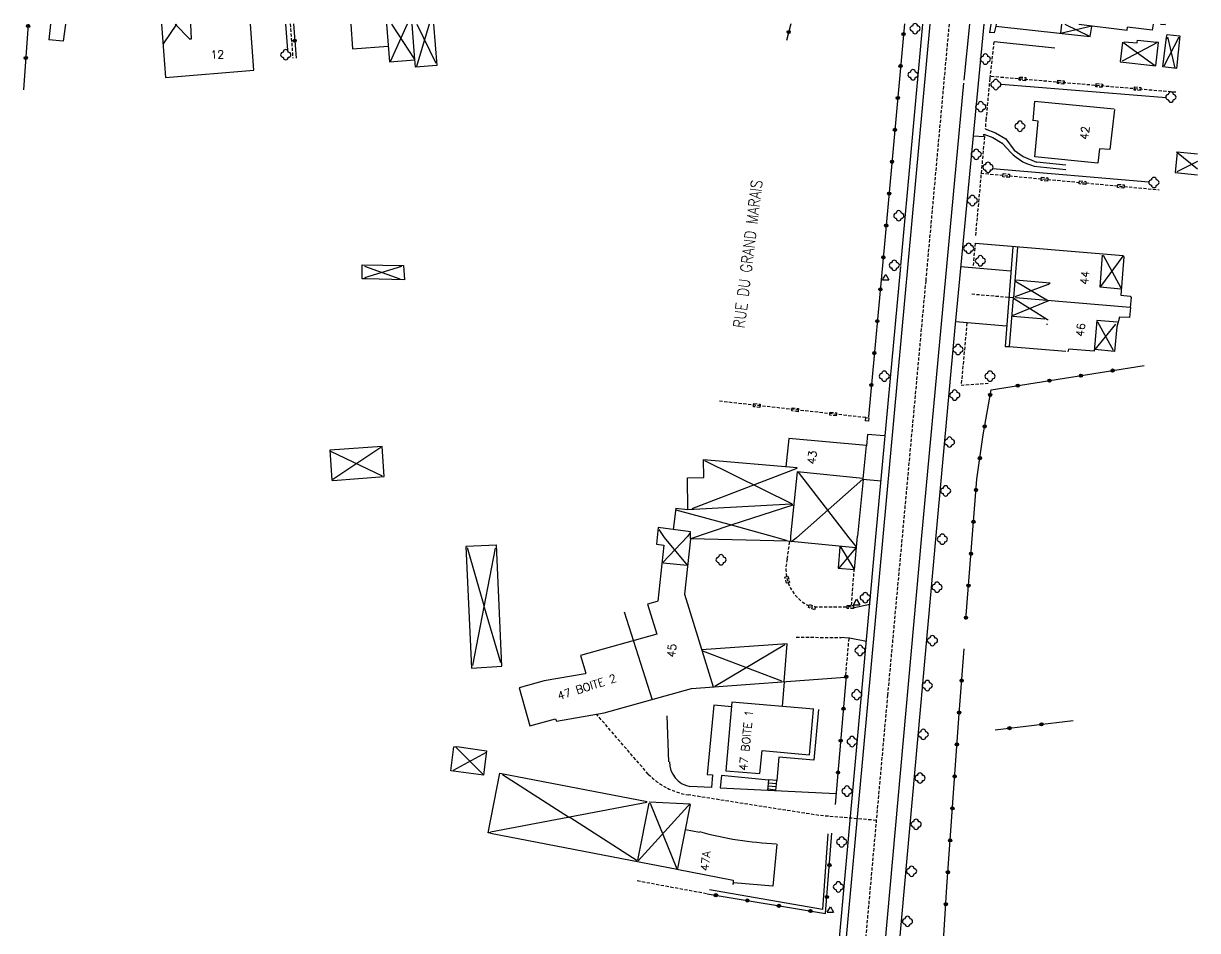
# Model space of a CAD drawing. Header units: millimetres. Extents: x 115017 to 116000, y 128154 to 129000.
# Drawn here: x 115816.7 to 116000, y 128858.5 to 129000.1 of the extents above; entities that cross this region are included whole.
import ezdxf
from ezdxf.enums import TextEntityAlignment as Align

# ---------------------------------------------------------------- set-up
doc = ezdxf.new("R2010")
doc.units = ezdxf.units.MM
doc.linetypes.add('DASHED', pattern=[0.75, 0.5, -0.25])
for name, color, linetype in [('W0001', 6, 'DASHED'), ('W0008', 7, 'CONTINUOUS'), ('W0100', 7, 'CONTINUOUS'), ('W0112', 1, 'DASHED'), ('W0300', 7, 'CONTINUOUS'), ('W0310', 3, 'CONTINUOUS'), ('W0322', 7, 'CONTINUOUS'), ('W0471', 7, 'CONTINUOUS'), ('W0989', 7, 'CONTINUOUS'), ('W0991', 7, 'CONTINUOUS')]:
    doc.layers.add(name, color=color, linetype=linetype)
doc.styles.get("Standard").update_dxf_attribs({"font": 'romans.shx', "width": 0.85})

msp = doc.modelspace()

# ---------------------------------------------------------------- linework, layer by layer
at = {"layer": 'W0001'}
msp.add_lwpolyline([(115961.2, 129000), (115957.55, 128959.91), (115951.59, 128895.23), (115946.11, 128834.57), (115940.73, 128775.83), (115938.14, 128750)], dxfattribs=at)
msp.add_lwpolyline([(115949.82, 128875.68), (115940.88, 128876.44), (115920.46, 128879.66, -0.161619), (115914.23, 128882.88), (115906.17, 128892.22)], format="xyb", dxfattribs=at)
at = {"layer": 'W0008'}
for points in [[(115958.22, 129000), (115950.83, 128919.93)], [(115957.07, 129000), (115953.59, 128962.29)], [(115966.61, 129000), (115962.05, 128952.04), (115959.14, 128920.13)], [(115964.37, 129000), (115963.53, 128991.25)], [(115963.46, 128990.74), (115956.9, 128920.09)], [(115953.63, 128962.16), (115949.72, 128919.94)], [(115956.9, 128920.09), (115947.84, 128819.34)], [(115959.14, 128920.13), (115959.14, 128920.13), (115950.06, 128819.39)], [(115949.72, 128919.94), (115940.62, 128819.37)], [(115950.83, 128919.93), (115941.62, 128819.4)], [(115917.44, 128884.84), (115917.2, 128891.98)], [(115924.09, 128880.81), (115920.69, 128880.96)], [(115925.46, 128880.74), (115943.49, 128879.86)]]:
    msp.add_lwpolyline(points, dxfattribs=at)
msp.add_arc((115921.47, 128884.84), 3.95, 179.9957, 259.0523, dxfattribs=at)
at = {"layer": 'W0100'}
for points in [[(115820.89, 129000), (115820.6, 128997.53)], [(115823.19, 129000), (115822.85, 128997.33), (115820.61, 128997.54)], [(115838.21, 129000), (115838.84, 128991.65), (115852.65, 128992.77), (115852.12, 129000)], [(115840.57, 129000), (115838.48, 128996.93)], [(115840.36, 129000), (115842.62, 128997.65)], [(115842.71, 129000), (115842.82, 128997.62), (115842.55, 128997.66)], [(115867.78, 129000), (115868.05, 128996.13), (115873.6, 128996.54)], [(115873.32, 129000), (115873.79, 128994.08), (115877.78, 128994.43), (115877.37, 129000)], [(115876.58, 129000), (115873.91, 128994.1)], [(115874.11, 129000), (115877.66, 128994.55)], [(115880.69, 129000), (115881.2, 128993.54), (115877.88, 128993.27), (115877.78, 128994.51)], [(115879.99, 129000), (115878.05, 128993.37)], [(115878.06, 129000), (115881.04, 128993.88)], [(115968.55, 129000), (115968.51, 128999.69)], [(115968.51, 128999.69), (115978.92, 128998.5)], [(115983.51, 128999.65), (115978.62, 128998.53)], [(115978.66, 128998.57), (115978.82, 129000)], [(115978.88, 128998.5), (115983.24, 128998.06), (115983.47, 128999.6)], [(115979.28, 129000), (115983.24, 128998.05)], [(115981.46, 129000), (115989, 128999.04), (115989.08, 128999.5)], [(115993.05, 129000), (115992.91, 128999.06), (115989.05, 128999.49)], [(115994.21, 129000), (115994.97, 128999.91), (115994.98, 129000)], [(115988.28, 128997.17), (115987.92, 128994.12), (115993.48, 128993.46), (115993.89, 128997.14), (115993.58, 128997.17)], [(115993.65, 128997.04), (115988.22, 128994.19)], [(115988.35, 128997.16), (115993.27, 128993.57)], [(115988.55, 128997.23), (115990.57, 128997.05), (115990.63, 128997.5), (115993.65, 128997.16)], [(115997.09, 128997.95), (115994.74, 128993.41)], [(115995.11, 128997.71), (115995.38, 128997.77), (115996.48, 128993.12)], [(115995.18, 128997.96), (115995.4, 128997.83)], [(115986.99, 128986.69), (115974.56, 128987.91), (115974.26, 128984.9)], [(115987.04, 128986.67), (115986.31, 128980.43), (115984.69, 128980.54), (115984.43, 128978.28), (115974.6, 128979.29), (115975.14, 128984.84), (115974.28, 128984.93)], [(116000, 128979.66), (115996.83, 128979.99), (115996.52, 128976.84), (116000, 128976.47)], [(115996.7, 128980.03), (116000, 128977.38)], [(116000, 128978.54), (115996.79, 128976.91)], [(115965.33, 128965.8), (115988.41, 128963.84), (115988.51, 128963.63), (115988.05, 128957.66), (115989.5, 128957.53), (115989.63, 128957.29), (115989.5, 128955.74), (115971.58, 128957.26)], [(115971.89, 128965.18), (115971.24, 128957.27)], [(115869.92, 128962.22), (115875.45, 128960.24)], [(115875.67, 128962.14), (115869.92, 128960.37)], [(115875.37, 128962.29), (115875.48, 128962.07)], [(115985.12, 128963.91), (115984.77, 128958.97), (115988.1, 128958.68)], [(115988.35, 128963.75), (115984.84, 128959.02)], [(115985.28, 128963.91), (115988.02, 128958.83)], [(115971.49, 128959.91), (115976.71, 128956.81), (115971.05, 128954.45)], [(115976.7, 128959.34), (115971.49, 128957.4)], [(115971.55, 128960.07), (115976.98, 128959.6), (115976.68, 128959.29)], [(115971.21, 128957.25), (115970.57, 128949.67), (115979.46, 128948.91)], [(115971.27, 128957.19), (115976.56, 128953.89), (115976.65, 128953.87)], [(115989.51, 128955.77), (115989.36, 128954.16), (115987.8, 128954.24), (115987.42, 128952.75), (115987.06, 128948.9), (115983.94, 128949.17)], [(115971.14, 128954.38), (115976.16, 128953.97)], [(115976.47, 128953.21), (115976.47, 128953.05)], [(115987.46, 128953.48), (115984.29, 128953.73), (115983.87, 128948.91), (115979.84, 128949.25), (115979.73, 128948.82)], [(115987.19, 128953.15), (115983.97, 128949.18)], [(115984.4, 128953.53), (115986.81, 128949.08)], [(115947.81, 128929.02), (115948.3, 128934.19), (115936.15, 128935.28), (115935.72, 128930.89)], [(115864.59, 128933.34), (115872.65, 128929.45)], [(115872.46, 128933.9), (115864.94, 128928.89)], [(115920.41, 128924.22), (115920.37, 128929.17), (115922.88, 128929.23), (115922.84, 128932), (115937.46, 128930.75)], [(115922.98, 128931.87), (115936.6, 128925.13)], [(115937.45, 128930.6), (115921.04, 128924.33)], [(115947.74, 128929.05), (115937.48, 128930.07), (115936.44, 128920.03)], [(115937.61, 128930.03), (115945.55, 128919.8)], [(115937.36, 128919.77), (115947.73, 128928.94)], [(115947.79, 128928.89), (115946.92, 128920.06)], [(115918.55, 128924.38), (115918.11, 128921.11)], [(115936.54, 128925.03), (115920.42, 128924.16), (115918.49, 128924.39)], [(115918.53, 128924.17), (115927.39, 128921.76)], [(115936.82, 128924.89), (115927.29, 128921.84)], [(115936.53, 128925.05), (115936.82, 128925.05)], [(115920.8, 128919.64), (115920.82, 128920.74), (115915.77, 128921.41), (115915.63, 128919.83)], [(115915.86, 128921.08), (115916.69, 128919.83)], [(115920.37, 128919.97), (115916.5, 128915.93)], [(115920.73, 128920.54), (115920.37, 128919.97)], [(115927.1, 128921.77), (115920.8, 128919.64), (115920.8, 128919.64)], [(115927.36, 128921.77), (115933.93, 128919.95)], [(115936.44, 128920.03), (115936.44, 128919.19)], [(115944.15, 128918.37), (115943.86, 128915.06), (115946.42, 128914.84), (115946.92, 128920.06)], [(115890.5, 128918.66), (115885.71, 128918.42), (115886.63, 128899.46), (115891.38, 128899.75), (115890.5, 128918.69)], [(115885.94, 128918.27), (115888.56, 128909.22)], [(115890.34, 128918.15), (115886.78, 128899.86)], [(115915.63, 128919.83), (115915.49, 128918.78), (115916.66, 128918.66), (115915.71, 128909.89)], [(115916.69, 128919.83), (115920.32, 128915.54)], [(115946.63, 128918.23), (115936, 128919.24), (115920.8, 128919.64), (115919.89, 128910.97)], [(115933.93, 128919.95), (115935.77, 128919.42)], [(115937.36, 128919.77), (115936.57, 128919.14)], [(115946.6, 128918.18), (115943.98, 128915.03)], [(115944.23, 128918.37), (115946.35, 128914.97)], [(115945.55, 128919.8), (115946.7, 128918.37)], [(115916.53, 128915.88), (115920.31, 128915.53)], [(115919.87, 128911), (115924.38, 128896.52)], [(115915.61, 128909.83), (115914.12, 128909.41), (115915.54, 128904.73), (115903.65, 128901.44), (115904.45, 128898.65), (115904.38, 128898.53), (115897.99, 128897.47), (115894.06, 128896.36), (115895.74, 128890.44), (115899.75, 128891.52), (115899.88, 128891.17), (115907.35, 128892.45), (115920.95, 128896.24), (115944.98, 128898.05)], [(115888.62, 128908.94), (115891.13, 128900.33)], [(115910.44, 128908.21), (115914.81, 128894.52)], [(115935.44, 128897.35), (115935.89, 128903.23), (115922.56, 128902.31)], [(115922.69, 128902.17), (115935.04, 128897.45)], [(115935.55, 128903.09), (115924.63, 128896.59)], [(115940.07, 128893.03), (115927.3, 128894.15), (115926.32, 128883.43), (115931.63, 128882.97), (115932.01, 128886.56), (115939.38, 128885.93), (115940.02, 128892.97)], [(115884.12, 128887.16), (115888.47, 128882.78)], [(115888.91, 128886.28), (115883.74, 128883.46)], [(115889.64, 128873.73), (115889.21, 128873.73), (115891.04, 128883.04), (115914.03, 128878.6)], [(115891.48, 128882.82), (115901.93, 128876.15)], [(115932.99, 128882.01), (115932.85, 128880.36)], [(115932.98, 128881.56), (115934.26, 128881.45)], [(115934.14, 128880.32), (115934.31, 128881.91), (115933.01, 128882.01)], [(115932.89, 128880.59), (115934.15, 128880.47)], [(115932.95, 128881.08), (115934.22, 128880.97)], [(115913.99, 128878.47), (115889.61, 128873.82)], [(115914.33, 128878.36), (115912.56, 128869.44)], [(115920.41, 128877.92), (115912.66, 128869.35)], [(115914.36, 128878.56), (115920.78, 128878.28), (115920.38, 128877.88)], [(115914.51, 128878.36), (115918.71, 128868.11)], [(115920.76, 128878.17), (115918.8, 128868.17)], [(115901.99, 128876.17), (115912.5, 128869.4)], [(115920.06, 128874.24), (115922.22, 128873.83)], [(115889.61, 128873.68), (115918.76, 128868.06)], [(115934.28, 128871.98), (115933.67, 128865.4), (115927.55, 128865.94), (115927.39, 128865.69)], [(115918.66, 128868.06), (115927.48, 128866.34), (115927.49, 128865.87)]]:
    msp.add_lwpolyline(points, dxfattribs=at)
for points in [[(115995.13, 128997.96), (115995.27, 128998.35), (115997.25, 128998.14), (115996.71, 128993.08), (115994.59, 128993.3), (115995.13, 128997.96)], [(115870.21, 128960.22), (115869.55, 128960.23), (115869.54, 128962.4), (115876.01, 128962.28), (115876.17, 128960.07), (115870.21, 128960.22)], [(115864.96, 128928.76), (115872.97, 128929.37), (115872.66, 128934.07), (115864.49, 128933.49), (115864.82, 128928.77), (115864.96, 128928.76)], [(115883.83, 128883.35), (115883.39, 128883.41), (115883.88, 128887.17), (115884.31, 128887.19), (115888.97, 128886.55), (115888.5, 128882.72), (115883.83, 128883.35)]]:
    msp.add_lwpolyline(points, close=True, dxfattribs=at)
msp.add_arc((115936.61, 128926.24), 54.26, 254.5996, 267.5057, dxfattribs=at)
at = {"layer": 'W0112'}
for p, q in [((115972.17, 128991.23), (115972.21, 128991.72)), ((115972.21, 128991.72), (115973.21, 128991.64)), ((115973.21, 128991.64), (115973.16, 128991.14)), ((115973.16, 128991.14), (115972.17, 128991.23)), ((115978.15, 128990.72), (115978.19, 128991.21)), ((115979.14, 128990.63), (115978.15, 128990.72)), ((115978.19, 128991.21), (115979.19, 128991.13)), ((115979.19, 128991.13), (115979.14, 128990.63)), ((115984.12, 128990.21), (115984.17, 128990.7)), ((115985.12, 128990.12), (115984.12, 128990.21)), ((115984.17, 128990.7), (115985.16, 128990.62)), ((115985.16, 128990.62), (115985.12, 128990.12)), ((115990.1, 128989.69), (115990.15, 128990.19)), ((115991.1, 128989.61), (115990.1, 128989.69)), ((115990.15, 128990.19), (115991.14, 128990.11)), ((115991.14, 128990.11), (115991.1, 128989.61)), ((115969.59, 128976.14), (115969.64, 128976.64)), ((115970.59, 128976.04), (115969.59, 128976.14)), ((115969.64, 128976.64), (115970.64, 128976.54)), ((115970.64, 128976.54), (115970.59, 128976.04)), ((115975.57, 128975.58), (115975.61, 128976.08)), ((115976.56, 128975.49), (115975.57, 128975.58)), ((115975.61, 128976.08), (115976.61, 128975.99)), ((115976.61, 128975.99), (115976.56, 128975.49)), ((115981.54, 128975.03), (115981.59, 128975.53)), ((115982.54, 128974.94), (115981.54, 128975.03)), ((115981.59, 128975.53), (115982.58, 128975.43)), ((115982.58, 128975.43), (115982.54, 128974.94)), ((115987.52, 128974.47), (115987.56, 128974.97)), ((115987.56, 128974.97), (115988.56, 128974.88)), ((115988.51, 128974.38), (115987.52, 128974.47)), ((115988.56, 128974.88), (115988.51, 128974.38)), ((115930.67, 128940.26), (115930.72, 128940.75)), ((115931.66, 128940.14), (115930.67, 128940.26)), ((115930.72, 128940.75), (115931.72, 128940.64)), ((115931.72, 128940.64), (115931.66, 128940.14)), ((115936.63, 128939.59), (115936.69, 128940.09)), ((115937.62, 128939.48), (115936.63, 128939.59)), ((115936.69, 128940.09), (115937.68, 128939.97)), ((115937.68, 128939.97), (115937.62, 128939.48)), ((115942.59, 128938.92), (115942.65, 128939.42)), ((115943.59, 128938.81), (115942.59, 128938.92)), ((115942.65, 128939.42), (115943.64, 128939.31)), ((115943.64, 128939.31), (115943.59, 128938.81)), ((115948.14, 128938.05), (115948.19, 128938.55)), ((115948.19, 128938.55), (115948.68, 128938.51)), ((115948.68, 128938.51), (115948.64, 128938.01)), ((115948.64, 128938.01), (115948.14, 128938.05)), ((115935.56, 128913.67), (115936.04, 128913.8)), ((115935.81, 128912.7), (115935.56, 128913.67)), ((115936.3, 128912.83), (115935.81, 128912.7)), ((115936.04, 128913.8), (115936.3, 128912.83)), ((115939.25, 128908.91), (115939.42, 128909.38)), ((115939.42, 128909.38), (115940.36, 128909.03)), ((115940.36, 128909.03), (115940.19, 128908.57)), ((115945.3, 128909.24), (115946.3, 128909.24)), ((115945.3, 128908.74), (115945.3, 128909.24)), ((115946.3, 128909.24), (115946.3, 128908.74)), ((115940.19, 128908.57), (115939.25, 128908.91)), ((115946.3, 128908.74), (115945.3, 128908.74))]:
    msp.add_line(p, q, dxfattribs=at)
for points in [[(115858.31, 129000.03), (115858.71, 128994.68)], [(115968.2, 128997.24), (115967.55, 128991.47), (115966.98, 128985.18)], [(115967.75, 128991.85), (115996.6, 128989.39)], [(115966.95, 128985.21), (115966.84, 128983.63)], [(115966.73, 128982.42), (115965.31, 128966.89)], [(115966.15, 128976.71), (115994.01, 128974.12)], [(115965.27, 128965.78), (115964.93, 128962.04)], [(115964.73, 128957.86), (115971.3, 128957.29)], [(115963.99, 128953.34), (115963.08, 128943.62), (115967.43, 128943.92)], [(115948.19, 128938.55), (115925.23, 128941.12)], [(115946.35, 128914.97), (115945.89, 128909.1)], [(115937.33, 128904.3), (115944.28, 128904.2)], [(115945.53, 128904.08), (115944.98, 128897.99)], [(115912.5, 128866.27), (115923.58, 128864.22)]]:
    msp.add_lwpolyline(points, dxfattribs=at)
msp.add_lwpolyline([(115945.92, 128908.99), (115939.85, 128908.96, -0.388585), (115935.93, 128916.47), (115936.31, 128919.19)], format="xyb", dxfattribs=at)
at = {"layer": 'W0300'}
for centre, start, end in [((115955.49, 128999.28), 90, 270), ((115955.89, 128999.68), 0, 180), ((115955.89, 128998.88), 180, 0), ((115956.29, 128999.28), 270, 90), ((115857.21, 128995.21), 90, 270), ((115857.61, 128995.61), 0, 180), ((115858.01, 128995.21), 270, 90), ((115966.87, 128994.92), 0, 180), ((115857.61, 128994.81), 180, 0), ((115966.47, 128994.52), 90, 270), ((115966.87, 128994.12), 180, 0), ((115967.27, 128994.52), 270, 90), ((115955.16, 128992.08), 90, 270), ((115955.56, 128992.48), 0, 180), ((115955.56, 128991.68), 180, 0), ((115955.96, 128992.08), 270, 90), ((115968.1, 128990.55), 90, 270), ((115968.5, 128990.95), 0, 180), ((115968.5, 128990.15), 180, 0), ((115968.9, 128990.55), 270, 90), ((115966.15, 128987.49), 0, 180), ((115995.44, 128988.59), 90, 270), ((115995.84, 128988.99), 0, 180), ((115995.84, 128988.19), 180, 0), ((115996.24, 128988.59), 270, 90), ((115965.75, 128987.09), 90, 270), ((115966.15, 128986.69), 180, 0), ((115966.55, 128987.09), 270, 90), ((115971.87, 128984.04), 90, 270), ((115972.27, 128984.44), 0, 180), ((115972.67, 128984.04), 270, 90), ((115972.27, 128983.64), 180, 0), ((115965.44, 128980.06), 0, 180), ((115965.04, 128979.66), 90, 270), ((115965.44, 128979.26), 180, 0), ((115965.84, 128979.66), 270, 90), ((115966.88, 128977.63), 90, 270), ((115967.28, 128978.03), 0, 180), ((115967.28, 128977.23), 180, 0), ((115967.68, 128977.63), 270, 90), ((115992.79, 128975.26), 90, 270), ((115993.19, 128975.66), 0, 180), ((115993.59, 128975.26), 270, 90), ((115964.83, 128972.84), 0, 180), ((115993.19, 128974.86), 180, 0), ((115964.43, 128972.44), 90, 270), ((115964.83, 128972.04), 180, 0), ((115965.23, 128972.44), 270, 90), ((115952.95, 128970.07), 90, 270), ((115953.35, 128970.47), 0, 180), ((115953.35, 128969.67), 180, 0), ((115953.75, 128970.07), 270, 90), ((115963.86, 128964.98), 90, 270), ((115964.26, 128965.38), 0, 180), ((115964.26, 128964.58), 180, 0), ((115964.66, 128964.98), 270, 90), ((115952.24, 128962.33), 90, 270), ((115952.64, 128962.73), 0, 180), ((115953.04, 128962.33), 270, 90), ((115965.69, 128963.04), 90, 270), ((115966.09, 128963.44), 0, 180), ((115966.09, 128962.64), 180, 0), ((115966.49, 128963.04), 270, 90), ((115952.64, 128961.93), 180, 0), ((115962.2, 128949.19), 90, 270), ((115962.6, 128949.59), 0, 180), ((115963, 128949.19), 270, 90), ((115962.6, 128948.79), 180, 0), ((115951.08, 128945.42), 0, 180), ((115967.59, 128945.42), 0, 180), ((115950.68, 128945.02), 90, 270), ((115951.08, 128944.62), 180, 0), ((115951.48, 128945.02), 270, 90), ((115967.19, 128945.02), 90, 270), ((115967.59, 128944.62), 180, 0), ((115967.99, 128945.02), 270, 90), ((115961.69, 128942.07), 90, 270), ((115962.09, 128942.47), 0, 180), ((115962.49, 128942.07), 270, 90), ((115962.09, 128941.67), 180, 0), ((115960.87, 128934.74), 90, 270), ((115961.27, 128935.14), 0, 180), ((115961.67, 128934.74), 270, 90), ((115961.27, 128934.34), 180, 0), ((115960.26, 128927.11), 90, 270), ((115960.66, 128927.51), 0, 180), ((115961.06, 128927.11), 270, 90), ((115960.66, 128926.71), 180, 0), ((115959.75, 128919.58), 90, 270), ((115960.15, 128919.98), 0, 180), ((115960.55, 128919.58), 270, 90), ((115960.15, 128919.18), 180, 0), ((115925.19, 128916.36), 90, 270), ((115925.59, 128916.76), 0, 180), ((115925.99, 128916.36), 270, 90), ((115925.59, 128915.96), 180, 0), ((115959.32, 128912.48), 0, 180), ((115947.71, 128910.45), 90, 270), ((115948.11, 128910.85), 0, 180), ((115948.51, 128910.45), 270, 90), ((115958.92, 128912.08), 90, 270), ((115959.32, 128911.68), 180, 0), ((115959.72, 128912.08), 270, 90), ((115948.11, 128910.05), 180, 0), ((115958.2, 128903.74), 90, 270), ((115958.6, 128904.14), 0, 180), ((115959, 128903.74), 270, 90), ((115946.9, 128902.21), 90, 270), ((115947.3, 128902.61), 0, 180), ((115947.3, 128901.81), 180, 0), ((115947.7, 128902.21), 270, 90), ((115958.6, 128903.34), 180, 0), ((115957.39, 128896.72), 90, 270), ((115957.79, 128897.12), 0, 180), ((115957.79, 128896.32), 180, 0), ((115958.19, 128896.72), 270, 90), ((115946.39, 128895.29), 90, 270), ((115946.79, 128895.69), 0, 180), ((115946.79, 128894.89), 180, 0), ((115947.19, 128895.29), 270, 90), ((115956.77, 128889.1), 90, 270), ((115957.17, 128889.5), 0, 180), ((115957.57, 128889.1), 270, 90), ((115945.66, 128887.98), 90, 270), ((115946.06, 128888.38), 0, 180), ((115946.06, 128887.58), 180, 0), ((115946.46, 128887.98), 270, 90), ((115957.17, 128888.7), 180, 0), ((115956.26, 128882.29), 90, 270), ((115956.66, 128882.69), 0, 180), ((115956.66, 128881.89), 180, 0), ((115957.06, 128882.29), 270, 90), ((115944.85, 128880.25), 90, 270), ((115945.25, 128880.65), 0, 180), ((115945.25, 128879.85), 180, 0), ((115945.65, 128880.25), 270, 90), ((115955.65, 128875.06), 90, 270), ((115956.05, 128875.46), 0, 180), ((115956.05, 128874.66), 180, 0), ((115956.45, 128875.06), 270, 90), ((115944.03, 128872.31), 90, 270), ((115944.43, 128872.71), 0, 180), ((115944.83, 128872.31), 270, 90), ((115944.43, 128871.91), 180, 0), ((115954.94, 128867.73), 90, 270), ((115955.34, 128868.13), 0, 180), ((115955.34, 128867.33), 180, 0), ((115955.74, 128867.73), 270, 90), ((115943.52, 128865.29), 90, 270), ((115943.92, 128865.69), 0, 180), ((115944.32, 128865.29), 270, 90), ((115943.92, 128864.89), 180, 0), ((115954.31, 128859.91), 90, 270), ((115954.71, 128860.31), 0, 180), ((115954.71, 128859.51), 180, 0), ((115955.11, 128859.91), 270, 90)]:
    msp.add_arc(centre, 0.4, start, end, dxfattribs=at)
at = {"layer": 'W0310'}
for points in [[(115857.57, 129000), (115857.87, 128995.91)], [(115969.36, 128990.62), (115995.12, 128988.53)], [(115968, 128977.45), (115992.41, 128975.35)], [(115942.29, 128873.57), (115941.43, 128861.74), (115923.8, 128864.82)]]:
    msp.add_lwpolyline(points, dxfattribs=at)
at = {"layer": 'W0322'}
for points in [[(115817.39, 129000), (115816.65, 128989.71)], [(115858.8, 129000.03), (115859.23, 128994.66)], [(115936.51, 129000.04), (115935.81, 128997.45)], [(115954.23, 129000.04), (115951.19, 128966.25), (115948.6, 128938.67)], [(115963.81, 128907.04), (115965.54, 128928.96), (115966.53, 128935.85), (115967.76, 128942.87), (115991.67, 128946.69)], [(115958.76, 128831.55), (115960.86, 128865.29), (115962.71, 128891.65), (115963.57, 128902.48)], [(115945.15, 128898.24), (115943.43, 128878.17)], [(115968.38, 128889.8), (115980.58, 128891.28)], [(115923.43, 128864.21), (115941.92, 128861.13), (115942.91, 128873.69)]]:
    msp.add_lwpolyline(points, dxfattribs=at)
for centre, radius in [((115817.37, 128999.69), 0.25), ((115817.37, 128999.69), 0.15), ((115936.16, 128998.76), 0.25), ((115936.16, 128998.76), 0.15), ((115859.01, 128997.41), 0.25), ((115859.01, 128997.41), 0.15), ((115954.08, 128998.42), 0.25), ((115954.08, 128998.42), 0.15), ((115817.01, 128994.7), 0.25), ((115817.01, 128994.7), 0.15), ((115953.63, 128993.44), 0.25), ((115953.63, 128993.44), 0.15), ((115953.19, 128988.46), 0.25), ((115953.19, 128988.46), 0.15), ((115952.74, 128983.48), 0.25), ((115952.74, 128983.48), 0.15), ((115952.29, 128978.5), 0.25), ((115952.29, 128978.5), 0.15), ((115951.84, 128973.52), 0.25), ((115951.84, 128973.52), 0.15), ((115951.39, 128968.54), 0.25), ((115951.39, 128968.54), 0.15), ((115950.93, 128963.56), 0.25), ((115950.93, 128963.56), 0.15), ((115950.47, 128958.58), 0.25), ((115950.47, 128958.58), 0.15), ((115950, 128953.61), 0.25), ((115950, 128953.61), 0.15), ((115949.53, 128948.63), 0.25), ((115949.53, 128948.63), 0.15), ((115986.74, 128945.9), 0.25), ((115986.74, 128945.9), 0.15), ((115949.07, 128943.65), 0.25), ((115949.07, 128943.65), 0.15), ((115976.86, 128944.32), 0.25), ((115976.86, 128944.32), 0.15), ((115981.8, 128945.11), 0.25), ((115981.8, 128945.11), 0.15), ((115967.62, 128942.1), 0.25), ((115967.62, 128942.1), 0.15), ((115971.92, 128943.54), 0.25), ((115971.92, 128943.54), 0.15), ((115966.76, 128937.18), 0.25), ((115966.76, 128937.18), 0.15), ((115966.01, 128932.23), 0.25), ((115966.01, 128932.23), 0.15), ((115965.41, 128927.27), 0.25), ((115965.41, 128927.27), 0.15), ((115965.02, 128922.29), 0.25), ((115965.02, 128922.29), 0.15), ((115964.62, 128917.3), 0.25), ((115964.62, 128917.3), 0.15), ((115964.23, 128912.32), 0.25), ((115964.23, 128912.32), 0.15), ((115963.84, 128907.33), 0.25), ((115963.84, 128907.33), 0.15), ((115945.14, 128898.1), 0.25), ((115945.14, 128898.1), 0.15), ((115963.17, 128897.5), 0.25), ((115963.17, 128897.5), 0.15), ((115944.71, 128893.11), 0.25), ((115944.71, 128893.11), 0.15), ((115962.77, 128892.51), 0.25), ((115962.77, 128892.51), 0.15), ((115975.62, 128890.68), 0.25), ((115975.62, 128890.68), 0.15), ((115970.65, 128890.07), 0.25), ((115970.65, 128890.07), 0.15), ((115944.28, 128888.13), 0.25), ((115944.28, 128888.13), 0.15), ((115962.42, 128887.53), 0.25), ((115962.42, 128887.53), 0.15), ((115943.85, 128883.15), 0.25), ((115943.85, 128883.15), 0.15), ((115962.07, 128882.54), 0.25), ((115962.07, 128882.54), 0.15), ((115961.72, 128877.55), 0.25), ((115961.72, 128877.55), 0.15), ((115961.37, 128872.56), 0.25), ((115961.37, 128872.56), 0.15), ((115942.52, 128868.7), 0.25), ((115942.52, 128868.7), 0.15), ((115961.02, 128867.58), 0.25), ((115961.02, 128867.58), 0.15), ((115924.76, 128863.99), 0.25), ((115924.76, 128863.99), 0.15), ((115929.69, 128863.17), 0.25), ((115929.69, 128863.17), 0.15), ((115942.13, 128863.72), 0.25), ((115942.13, 128863.72), 0.15), ((115934.62, 128862.34), 0.25), ((115934.62, 128862.34), 0.15), ((115939.55, 128861.52), 0.25), ((115939.55, 128861.52), 0.15), ((115960.69, 128862.59), 0.25), ((115960.69, 128862.59), 0.15)]:
    msp.add_circle(centre, radius, dxfattribs=at)
at = {"layer": 'W0471'}
for p, q in [((115950.81, 128960.06), (115951.31, 128960.92)), ((115951.31, 128960.92), (115951.81, 128960.06)), ((115950.81, 128960.06), (115951.81, 128960.06)), ((115946.25, 128909.33), (115946.75, 128910.2)), ((115946.25, 128909.33), (115947.25, 128909.33)), ((115946.75, 128910.2), (115947.25, 128909.33)), ((115942.16, 128861.33), (115942.66, 128862.2)), ((115942.16, 128861.33), (115943.16, 128861.33)), ((115942.66, 128862.2), (115943.16, 128861.33))]:
    msp.add_line(p, q, dxfattribs=at)
at = {"layer": 'W0989'}
for points in [[(115968.51, 128999.69), (115968.24, 128998.6), (115967.48, 128998.68)], [(115967.72, 129000), (115967.51, 128998.64)], [(115977.74, 128996.24), (115968.22, 128997.22)], [(115964.98, 128982.56), (115966.66, 128982.42), (115966.63, 128982.79), (115968.01, 128982.26), (115969.49, 128981.38)], [(115966.84, 128983.63), (115968.47, 128983.01)], [(115968.47, 128983.01), (115970.04, 128982.06)], [(115969.43, 128981.45), (115970.38, 128980.44)], [(115970.04, 128982.06), (115971.35, 128980.33)], [(115971.35, 128980.33), (115972.75, 128979.3)], [(115972.75, 128979.3), (115974.84, 128978.42)], [(115974.51, 128977.82), (115979.46, 128977.3)], [(115974.92, 128978.5), (115979.43, 128978.03)], [(115971.17, 128965.24), (115969.95, 128949.67), (115970.6, 128949.64)], [(115963.01, 128962.12), (115970.85, 128961.46)], [(115962.22, 128953.55), (115970.19, 128952.9)], [(115951.14, 128935.69), (115948.48, 128935.93), (115948.33, 128934.16)], [(115947.73, 128928.94), (115950.57, 128928.69)], [(115946.19, 128908.87), (115948.82, 128909.42)], [(115944.14, 128904.26), (115945.66, 128904.16), (115948.29, 128903.64)], [(115935.46, 128897.32), (115935.15, 128893.44)], [(115924.47, 128893.66), (115923.43, 128882.86)], [(115927.26, 128893.39), (115924.47, 128893.66)], [(115940.83, 128892.98), (115940.07, 128885.08), (115934.64, 128885.57), (115934.31, 128881.91)], [(115923.43, 128882.86), (115924.28, 128882.81)], [(115924.28, 128882.81), (115924.09, 128880.81)], [(115925.65, 128882.68), (115925.46, 128880.74)], [(115925.68, 128882.71), (115933.01, 128882.03)]]:
    msp.add_lwpolyline(points, dxfattribs=at)
msp.add_arc((115976.54, 128985.48), 7.94, 218.5545, 255.2039, dxfattribs=at)

# ---------------------------------------------------------------- texts
at = {"layer": 'W0989', "width": 0.85}
msp.add_text('RUE DU GRAND MARAIS', height=1.75, rotation=82.9912, dxfattribs=at).set_placement((115929.79, 128964.1), align=Align.MIDDLE)
at = {"layer": 'W0991'}
for s, rotation, p in [('12', 1.7533, (115846.93, 128995.23)), ('42', 84.0875, (115982.41, 128982.99)), ('44', 84.0875, (115982.41, 128960.39)), ('46', 84.0875, (115981.74, 128952.24)), ('43', 84.0875, (115939.81, 128932.33)), ('45', 84.0875, (115917.89, 128902.18)), ('47 BOITE 2', 17.7106, (115904.63, 128896.51)), ('47 BOITE 1', 84.0875, (115929.51, 128888.18)), ('47A', 84.0875, (115923.17, 128869.33))]:
    msp.add_text(s, height=1.25, rotation=rotation, dxfattribs=at).set_placement(p, align=Align.MIDDLE)

doc.saveas('drawing.dxf')
